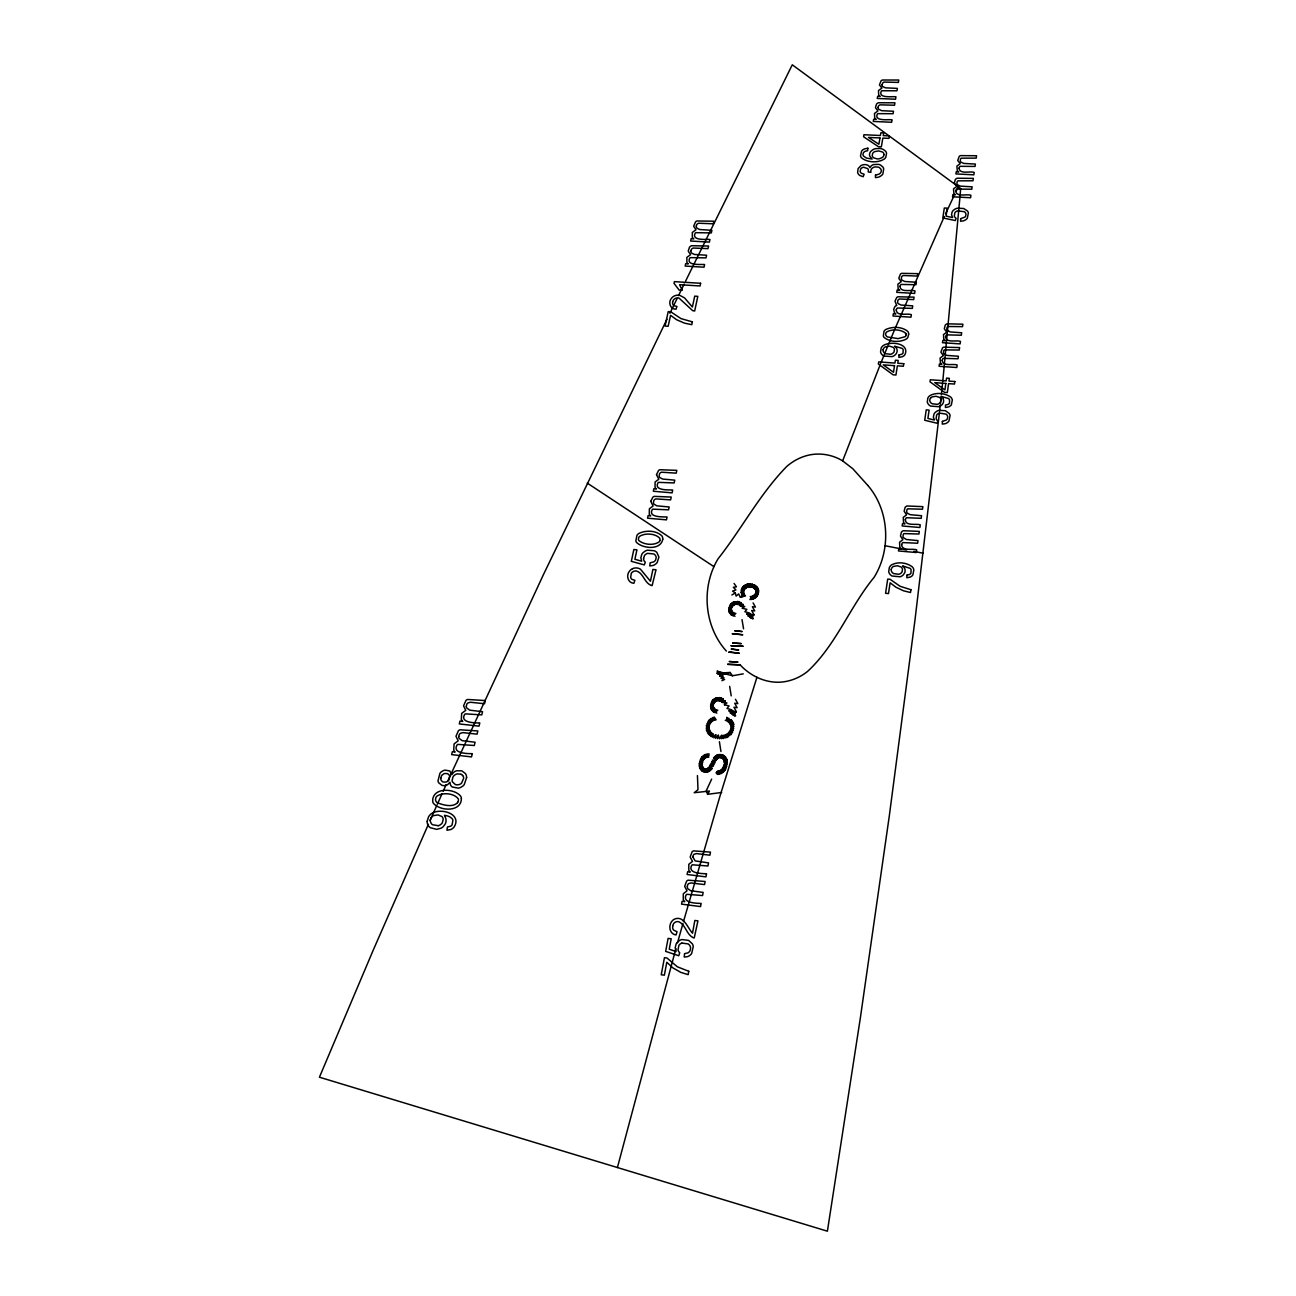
<?xml version="1.0" encoding="UTF-8"?>
<svg xmlns="http://www.w3.org/2000/svg" width="1296" height="1296" viewBox="0 0 1296 1296"><rect width="100%" height="100%" fill="white"/><g stroke="black" fill="none" stroke-linecap="round" stroke-linejoin="round"><path stroke-width="1.5" d="M710.888 770.067L707.746 768.431L712.136 768.496L710.581 767.831L708.313 767.977L707.762 771.995L702.351 771.25L703.42 767.912L700.261 769.16L705.073 768.884L706.903 772.173M716.153 719.847L714.112 716.963L714.728 720.187L709.625 719.442L710.759 722.682L707.584 722.099L710.176 723.622L706.903 723.686L709.722 724.675L706.45 725.452L709.252 727.218L706.255 728.627L709.285 728.498L706.466 730.15L709.722 730.247L706.903 731.624L709.981 730.782L707.551 733.018L710.597 731.754L708.41 734.265L711.374 732.596L709.479 735.383L712.314 733.309L710.775 736.355L713.383 733.909L712.265 737.181L715.781 734.767L715.732 738.331L718.324 735.253L719.604 738.769L721.532 735.367L723.265 738.509L723.006 735.237L725.063 738.121L724.399 734.978L726.748 737.554L727.817 733.358L731.349 734.233M721.451 738.72L721.532 735.367M716.915 755.114L718.81 757.933L714.355 757.091L717.239 758.986L717.838 754.758M709.042 720.041L712.395 721.192L712.444 717.579L714.728 720.187M702.043 756.718L704.684 758.468L704.749 754.709L708.993 755.552L707.033 757.334L702.043 756.718L708.815 757.156M742.381 608.261L743.159 604.503L732.013 602.899C735.302 607.565 734.864 597.472 739.417 604.438L739.676 601.992L737.456 601.441L735.917 604.357L733.909 601.879L741.069 602.721L740.372 606.074L744.795 606.463L742.381 608.261L746.869 609.363L744.876 611.744L749.509 612.992L746.561 614.126L750.238 613.753L748.084 615.892L752.247 616.75L754.029 614.806L751.696 610.546L754.726 610.934L752.393 606.739L755.438 607.063L753.089 602.915M724.48 704.781L725.29 700.844L713.902 699.079L716.153 701.104L717.239 697.637L720.641 701.201L721.742 698.171L719.474 697.588L717.887 700.634L715.846 698.009L723.168 698.949L722.439 702.481L726.943 702.918L724.48 704.781L729.065 705.98L727.007 708.475L731.738 709.819L728.725 710.969L732.483 710.613L730.28 712.849L734.524 713.772L736.355 711.747L733.99 707.26L737.1 707.697L734.735 703.258L737.829 703.631L735.464 699.257M730.458 604.438L733.439 605.281L734.67 602.98L733.261 602.154L732.467 606.22L729.697 605.718L732.758 605.88M712.298 700.682L715.36 701.59L716.623 699.176L715.181 698.301L714.355 702.562L711.52 702.011L714.647 702.205M960.66 188.568L960.125 195.194M906.131 334.627L905.985 335.486A3.823 3.143 -7.1 0 1 905.337 336.636L898.063 338.629L887.614 336.976A4.795 3.937 -7.5 0 1 886.351 336.02L886.091 335.68A3.742 3.078 -7.6 0 1 885.686 334.562L885.8 333.283A3.904 3.208 -7.6 0 1 886.464 332.116C891.761 328.779 901.174 329.168 905.823 333.412M960.028 196.312L942.759 381.542M758.338 589.21L755.649 590.101L756.475 586.359L745.135 585.047L744.876 589L741.604 588.919M738.218 601.555L737.732 604.552L741.069 602.721M721.921 754.693L721.742 758.047M720.252 697.702L719.734 700.844L723.168 698.949M706.012 772.238L706.514 768.917L709.495 768.528L709.285 766.6L712.136 768.496M708.005 753.932L707.6 757.22M706.838 768.852L710.176 770.731L710.03 765.207L714.145 764.591L710.856 763.425L714.857 763.069L711.682 761.611L715.441 761.821L712.411 760.104L716.283 760.266L713.594 758.047L717.239 758.986M941.382 394.6L942.597 383.114M704.133 772.011L704.344 768.609L699.808 768.236L700.699 765.175L699.273 763.733L702.578 762.696L699.759 761.125L702.902 761.351L700.18 759.877L703.372 760.185L700.699 758.727L705.526 757.885L705.785 754.304M702.351 771.25L702.918 767.232L699.289 766.082L702.707 766.827M703.647 759.683L700.699 758.727L703.971 759.229L703.76 755.244L706.498 757.463L709.155 753.948M940.248 405.032L939.568 411.431M940.41 403.672L941.09 397.208M939.422 412.744L914.976 620.12L889.283 816.107L860.317 1018.186L827.399 1231.2L319.432 1077.203L373.167 950.292L428.377 824.321M739.805 664.492C751.356 677.225 769.241 684.952 786.445 681.356C794.124 679.849 801.349 676.35 807.473 671.506C835.888 645.376 849.739 606.884 874.103 577.336C891.308 549.569 889.412 510.527 867.931 485.563M753.025 587.59L753.964 584.723M717.709 738.639L718.324 735.253M755.309 585.436L754.434 588.465M754.985 598.136L751.145 597.78L749.947 599.497L752.296 599.254L754.142 595.285L757.48 595.561M753.008 599.06L750.222 596.484L754.353 598.509L755.892 592.483L758.484 592.726L755.665 593.293L757.804 594.913L753.77 595.544L755.584 597.715L751.405 596.371L751.55 599.4M730.28 712.849L733.261 711.277L734.476 715.619M748.084 615.892L751 614.385L752.198 618.5M754.061 595.561L756.637 596.711L756.961 593.341L755.892 592.483M745.864 584.674L749.234 586.958L750.805 583.961M758.484 592.726L755.957 591.98L758.614 591.786L755.973 591.478L758.63 590.879L755.811 590.539L758.03 588.433L751.486 586.845L752.458 584.237L746.609 584.383L746.026 587.947L741.911 588.254L744.115 590.328L741.182 590.36L743.823 591.381L741.069 591.494L743.742 592.045L741.166 592.628L743.855 593.325L741.458 593.762L744.05 593.924L740.389 597.294L738.639 593.924L736.128 596.128L735.318 592.985L732.613 591.122L735.901 589.907L733.342 587.299L736.484 586.829L734.054 583.475M744.115 590.328L741.361 589.615L742.754 589L742.721 587.023L746.998 587.444M716.866 713.189L710.662 707.6L713.399 706.757L710.564 706.077L713.302 705.802L710.759 704.408L712.476 702.95L712.784 700.099L725.29 700.844M734.978 616.329L728.87 611.048L731.56 610.222L728.789 609.606L731.462 609.314L728.968 608.002L730.636 606.593L730.912 603.887L743.159 604.503M713.869 703.355L711.212 702.756L714.096 702.95L711.877 701.314L712.865 700.877L713.675 703.793L710.759 704.408L713.416 704.765M731.997 606.982L729.389 606.431L732.224 606.593L730.053 605.054L731.009 604.633L731.819 607.403L728.968 608.002L731.56 608.326M712.557 711.229L716.121 709.754L715.975 711.763L714.42 712.427L714.469 708.734L711.65 710.192L717.79 710.127L715.975 711.763L712.557 711.229L713.675 707.616L710.807 708.296M730.134 672.494L723.265 672.835L717.044 671.134L719.928 672.494L718.211 674.26L722.261 674.698L730.134 672.494L732.483 675.751L743.256 673.855M730.766 614.482L734.233 613.057L734.103 614.968L732.58 615.616L732.613 612.101L729.875 613.494L735.853 613.397L734.103 614.968L730.766 614.482L731.835 611.048L729.016 611.712M705.478 768.949L703.21 771.703M748.067 587.104L749.039 583.929L752.458 587.38M727.623 718.94L731.657 720.349L728.595 722.18L726.797 717.304L726.797 721.062L728.579 720.868L728.708 718.146L725.306 720.479M617.414 1167.534L675.896 948.607M659.826 540.659L660.02 539.687A4.099 3.532 -18.1 0 0 659.81 538.294C655.306 533.32 644.954 532.769 639.446 536.447A4.18 3.613 -18.7 0 0 638.669 537.759L638.442 539.217A4.018 3.467 -18.7 0 0 638.782 540.497C643.772 544.709 653.492 545.794 659.032 541.955A4.099 3.532 -18.1 0 0 659.842 540.562M677.516 942.791L682.927 923.53M683.462 921.602L720.074 795.809L756.929 677.322M714.825 709.042L711.018 708.977L713.513 707.195L710.662 707.6M732.953 612.392L729.243 612.344L731.673 610.643L728.87 611.048M458.152 801.608L458.428 800.491A4.487 3.969 -35.3 0 0 458.282 798.871C454.021 793.071 442.535 792.164 436.768 796.279A4.585 4.05 -35.7 0 0 435.861 797.769L435.537 799.454A4.39 3.872 -35.7 0 0 435.829 800.944L436.055 801.398A5.638 4.973 -35.6 0 0 437.335 802.742C443.216 805.027 451.802 807.635 457.245 803.099M867.834 485.449L852.8 468.715L842.643 460.874L880.713 363.382M881.312 361.924L887.825 345.983M888.424 344.542L894.386 330.172M894.985 328.747L944.314 216.513M731.025 719.734L729.502 723.103L733.666 724.043L730.426 724.691L732.208 721.013L729.081 722.617M430.159 820.336L436.671 805.756M437.27 804.427L442.001 793.865M443.2 791.24L446.164 784.647M447.946 780.71L543.494 574.484L666.986 319.205M842.643 460.874C831.384 453.973 817.144 452.093 804.573 456.273C798.028 458.363 792.002 461.911 786.818 466.398C759.926 493.808 741.717 528.849 718.016 558.884C700.877 587.137 704.101 626.486 726.376 651.078M945.594 213.775L953.856 196.15M726.813 734.038L728.287 736.825L729.875 734.071L729.421 731.592L732.661 732.094L730.004 730.604L733.309 730.409L730.717 728.449L733.763 728.514L730.847 727.121L733.957 726.635L730.75 725.857L733.844 724.869L730.62 725.258L733.666 724.043M711.65 779.107L706.288 790.69L707.6 794.302L721.645 792.488M956.416 190.771L958.343 186.754M669.902 313.259L677.095 298.534M678.521 295.618L684.191 283.986M685.6 281.102L792.277 64.8L960.077 188.033M712.784 700.099L716.996 700.78L718.292 699.354L716.542 697.799M730.912 603.887L735.043 604.503L736.306 603.142L734.573 601.668M707.6 794.302L709.447 791.062L694.202 792.715L697.993 789.718L697.442 775.575M728.06 721.775L728.579 720.868M713.918 737.845L715.781 734.767M699.273 763.733L702.383 764.105L701.557 766.697L704.263 769.792L711.585 769.273L708.62 767.621L713.416 766.147L710.03 765.207M733.941 715.441L733.261 711.277L736.355 711.747M751.68 618.338L751 614.385L754.029 614.806M718.826 700.65L719.977 699.548M736.841 604.373L737.959 603.304M717.433 771.217L716.299 772.853L717.482 774.49M701.541 770.683L704.263 769.792M702.238 769.711L700.828 769.97L702.319 768.965L705.105 772.189L707.454 768.609L708.394 769.225M717.741 758.516L720.884 754.499L723.816 755.487L721.175 757.852L718.826 754.531L716.008 755.617L717.822 756.977L725.452 756.848L722.731 758.711L726.1 757.69L723.152 759.164L726.619 758.662L723.508 759.715L727.007 759.731L723.978 761.076L727.267 760.898L724.108 761.854L727.364 762.113L724.14 762.696L727.348 763.393L723.962 764.51L727.169 764.705L723.719 765.547L726.797 766.357L723.395 766.535L726.327 767.831L722.974 767.443L725.744 769.16L722.471 768.285L725.063 770.342L721.273 769.678L724.27 771.363L720.625 770.197L723.362 772.254L719.928 770.602L721.208 773.615L719.167 770.893L720.009 774.068L718.34 771.104L716.299 772.853L718.762 774.36L718.34 771.104M722.893 755.017L720.592 757.739L719.831 754.45M704.684 756.427L706.871 754.045L707.875 755.082M715.165 712.735L715.975 711.763M733.309 615.892L734.103 614.968M744.455 585.468L746.383 587.363L748.634 587.007M930.658 398.002L930.965 397.694A5.249 4.39 -5.5 0 1 932.164 396.884L936.02 396.268L939.584 397.402A4.763 3.985 -5.5 0 1 940.491 398.358A4.325 3.613 -5.5 0 1 940.961 399.46L940.604 401.938A4.552 3.807 -5.5 0 1 939.827 402.975L939.098 403.558A4.892 4.099 -5.5 0 1 937.267 404.336L932.261 403.769A5.492 4.601 -5.5 0 1 930.998 402.91A5.881 4.909 -5.5 0 1 930.382 402.197L929.977 401.436A4.358 3.645 -5.6 0 1 929.75 400.237L929.993 399.038A4.358 3.645 -5.6 0 1 930.674 398.034M713.74 712.087L713.124 711.682M731.916 615.292L731.3 614.903M699.808 768.236L702.545 766.39L699.208 764.932M714.485 710.548L715.214 709.317M732.629 613.818L733.342 612.652M700.618 765.904L702.367 765.337L699.289 766.082M704.7 768.771L706.288 769.873L707.146 768.739M730.166 724.14L733.099 722.471L726.991 720.301M721.013 697.896L720.171 698.512L724.626 702.14L721.548 701.752L721.467 700.747M752.458 584.237L753.3 586.019L754.645 585.047L754.936 586.181M738.947 601.733L738.137 602.316L742.511 605.75L739.498 605.394L739.417 604.438M755.422 589.664L758.533 590.02L755.811 590.539M709.576 767.783L708.021 768.236M706.142 771.363L708.329 769.97L709.398 771.266M700.699 765.175L702.383 764.105M731.803 714.209L732.839 713.594L732.596 714.76L735.61 715.813L734.524 713.772M749.59 617.188L750.595 616.588L750.368 617.706L753.316 618.678L752.247 616.75M731.9 594.961L735.318 592.985M753.527 587.849L756.475 586.359M699.484 767.2L700.537 766.649M721.921 680.708L724.61 679.477L720.965 678.213L723.946 677.727L719.669 676.026L722.261 674.698L716.688 673.029L723.265 672.835L723.055 673.969L717.449 673.58M721.548 701.752L723.136 700.925M739.498 605.394L741.053 604.6M725.452 756.848L722.261 758.338L721.872 757.156L724.675 756.103M713.513 702.011L714.987 701.881L713.416 702.513M746.026 587.947L742.284 587.623M744.325 589.858L742.754 589L745.605 588.271M748.375 585.565L749.833 586.699L751.664 585.873M731.657 605.702L733.082 605.572L731.56 606.188M733.423 715.214L735.026 715.748M743.807 585.954L757.107 587.007M751.178 618.127L752.749 618.613M753.997 588.141L757.625 587.704L756.394 587.315M756.961 593.341L758.095 594.232L754.483 594.994M713.902 708.021L711.504 708.118M732.046 611.42L729.713 611.518M758.095 594.232L755.309 594.038L757.091 596.16L752.911 595.966L752.96 596.954L752.441 596.128M726.748 737.554L725.679 734.589L730.831 734.848L728.692 732.532M713.464 720.625L712.379 719.766L708.491 720.689L710.759 722.682M727.639 734.848L731.835 733.585L729.421 731.592M731.77 722.018L732.694 721.726M737.764 604.292L736.306 603.142M719.782 700.569L718.292 699.354M745.508 595.836L740.389 597.294L745.054 595.431L741.976 594.88L744.325 594.475M681.939 943.067L688.144 943.925A5.929 5.654 -35.1 0 1 689.44 945.108L690.071 946.048A5.184 4.941 -35 0 1 690.59 948.137L690.071 950.616A4.779 4.552 -35 0 1 687.852 952.9L684.563 953.645L684.239 957.08L687.398 956.675A7.679 7.322 -35.1 0 0 689.456 955.67L690.071 955.201A7.841 7.468 -35.1 0 0 691.659 953.483L693.263 946.55A8.165 7.776 -34.9 0 0 692.372 943.877L688.646 940.394L681.858 939.551A8.084 7.695 -35 0 0 679.525 940.491L677.533 942.062A7.873 7.484 -35 0 0 676.123 944.039L675.2 947.7L676.075 951.588L669.238 949.207L671.198 938.79L668.104 938.385L665.658 951.377L678.748 955.751L679.72 952.771L678.845 951.782A6.075 5.783 -35.1 0 1 678.035 949.871L678.861 945.448A5.2 4.957 -35.1 0 1 679.946 944.168A5.395 5.135 -35.1 0 1 680.886 943.52A5.2 4.957 -35.1 0 1 681.89 943.099M736.954 604.211L736.128 604.13M718.94 700.488L718.097 700.391M723.784 760.347L727.007 759.731M729.859 723.605L733.423 723.233M438.194 825.698L432.572 824.726A6.561 5.8 -36.8 0 1 431.293 823.527L430.353 821.534A5.216 4.617 -36.9 0 1 430.304 819.947L430.774 818.359A4.99 4.423 -36.9 0 1 431.698 816.998L432.103 816.61A6.286 5.573 -36.9 0 1 433.593 815.589L438.097 814.925L441.968 816.593A5.719 5.071 -36.8 0 1 442.827 817.889A5.168 4.585 -36.8 0 1 443.183 819.38L442.373 822.652A5.443 4.828 -36.8 0 1 441.32 823.997L440.397 824.742A5.848 5.184 -36.8 0 1 438.194 825.698M729.518 612.943L731.171 612.668M711.31 709.592L712.994 709.333M751.486 586.845L749.833 586.699M706.466 730.15L709.528 729.68M755.066 594.378L755.973 594.248M734.233 604.811L731.009 604.633L733.828 605.021M716.153 701.104L712.865 700.877L715.748 701.314M755.924 591.008L758.63 590.879M719.669 676.026L723.136 676.042M755.147 589.243L756.038 589.275L754.823 588.838M741.166 592.628L743.742 592.693M741.976 594.88L744.649 594.994M717.984 755.503L722.018 755.681M706.239 727.056L709.252 727.218M728.789 609.606L731.479 609.784M699.451 762.485L702.578 762.696M710.564 706.077L713.335 706.288M732.305 611.777L731.365 611.68L732.613 612.101M701.33 757.658L704.311 758.824M751.324 596.792L756.135 597.229L754.79 596.128M750.951 598.752L753.705 598.817L752.782 597.926M714.161 708.394L713.189 708.296L714.469 708.734M706.45 725.452L709.414 725.841M732.483 675.751L719.928 672.494M885.038 545.729L906.698 549.974M913.81 551.367L923.189 553.214M742.754 589L744.568 589.421M717.822 756.977L715.165 756.281L718.276 758.176M730.426 729.551L733.309 730.409M731.446 603.369L732.839 603.806M713.318 699.565L714.744 700.034M747.387 584.172L750.028 585.711M460.939 774.247L457.537 773.858A5.54 4.892 -34.2 0 0 455.382 774.619L454.41 775.3A5.702 5.038 -34.2 0 0 452.936 777.065L452.126 780.386A5.427 4.795 -34.2 0 0 452.434 781.877L455.382 784.55A6.836 6.043 -34.1 0 0 457.229 784.825A6.383 5.638 -34.2 0 0 458.719 784.647L459.464 784.436A5.119 4.536 -34.2 0 0 461.506 783.27L463.693 778.248A5.54 4.892 -34.2 0 0 463.174 776.288L462.591 775.429M721.888 769.046L725.063 770.342M756.427 596.29L754.142 595.285M705.089 758.144L703.598 757.123M744.746 587.201L743.24 586.472L748.197 584.01M713.594 758.047L716.753 759.569M711.925 721.516L710.159 720.56L710.953 718.405L712.379 719.766M702.853 755.908L705.526 757.885M587.25 483.1L713.918 566.627M730.636 606.593L731.819 607.403M712.476 702.95L713.675 703.793M734.638 604.649L732.629 602.494M753.3 586.019L757.69 589.421M716.575 700.925L714.533 698.657M705.688 756.475L706.628 757.253M709.641 767.038L710.581 767.831M746.561 586.375L747.517 587.25M942.224 397.337L941.042 396.349L948.51 398.52A5.216 4.374 -5.1 0 1 949.547 399.767L949.482 403.105A3.532 2.965 -5.1 0 1 948.656 404.06A3.321 2.786 -5.1 0 1 948.056 404.433L945.497 405.032L945.416 407.511L948.672 406.879A6.172 5.168 -5.1 0 0 951.377 404.773L952.317 399.946A7.614 6.383 -5.1 0 0 950.778 397.143C945.043 393.028 936.149 392.153 929.912 395.62A8.035 6.723 -5.5 0 0 927.855 398.034L927.272 401.938A7.144 5.978 -5.5 0 0 927.985 403.72L928.843 404.789A7.501 6.269 -5.5 0 0 930.593 406.069L938.709 406.701A7.29 6.107 -5.5 0 0 940.734 405.745A7.792 6.512 -5.5 0 0 941.836 404.87L942.289 404.384A6.707 5.621 -5.4 0 0 943.261 402.764A7.679 6.431 -5.5 0 0 943.634 400.772L943.375 399.314M711.504 721.888L710.159 720.56L711.115 722.261M719.928 770.602L722.342 773.015M718.843 757.026L719.977 757.706M705.85 755.001L707.033 757.334M709.495 768.528L710.354 770.051M730.814 720.09L729.227 719.507L731.138 723.379M742.009 619.618L743.564 628.819M729.664 686.345L731.203 695.871M708.329 769.97L708.604 771.687M719.41 741.717L720.949 751.502M706.174 768.965L706.288 769.873M905.823 333.493A3.823 3.143 -7.1 0 1 906.115 334.708M942.224 397.192A7.29 6.107 -5.5 0 1 943.375 399.119M632.513 568.717A6.917 6.01 -19.7 0 1 635.332 567.972A8.197 7.128 -19.7 0 1 637.632 568.085L638.377 568.28A8.602 7.484 -19.7 0 1 640.532 569.268L650.43 581.24L652.892 569.446L656.019 569.754L652.115 585.598A5.913 5.168 -19 0 1 650.495 585.095C644.242 582.179 643.302 573.156 636.579 571.05A5.038 4.374 -19.7 0 0 635.186 570.985A4.342 3.775 -19.7 0 0 633.436 571.455L632.61 571.941A4.682 4.066 -19.7 0 0 631.314 573.286L630.65 577.449A4.698 4.082 -19.7 0 0 631.265 578.615A4.601 4.001 -19.8 0 0 632.302 579.506L634.878 580.284L633.89 583.281C627.734 583.006 625.887 575.294 629.564 571.082A7.29 6.334 -19.7 0 1 630.601 569.981A7.76 6.739 -19.7 0 1 632.513 568.717M458.185 801.511A4.487 3.969 -35.3 0 1 457.277 802.985M460.955 774.295A5.54 4.892 -34.2 0 1 462.623 775.494M878.024 107.438L878.072 108.135A4.196 3.208 -8.5 0 0 878.461 109.075L881.555 110.678L893.511 111.262L893.09 113.708L877.975 113.643A2.3 1.766 -8.6 0 0 877.246 114.161C873.99 121.808 889.299 119.119 892.069 119.815L891.648 122.261L873.293 121.435L873.666 119.248L876.242 119.362A6.545 5.022 -8.5 0 1 874.735 118.017L874.476 113.432L877.927 110.97L875.464 107.714L876.469 104.166A4.585 3.515 -8.5 0 1 877.149 103.502A4.325 3.305 -8.6 0 1 878.494 102.757L894.937 102.805L894.532 105.219L880.292 104.846A2.56 1.96 -8.5 0 0 879.142 105.365A3.143 2.414 -8.5 0 0 878.332 106.288L878.024 107.438M881.977 84.645L882.025 85.325A4.196 3.191 -8.5 0 0 882.608 86.524L885.492 87.836L897.367 88.387L896.962 90.785L881.928 90.752A2.3 1.75 -8.5 0 0 881.215 91.271C877.991 98.852 893.219 96.115 895.941 96.811L895.536 99.225L877.279 98.447L877.667 96.293L880.211 96.406A6.496 4.957 -8.5 0 1 878.72 95.078L878.461 90.558L881.879 88.128L879.433 84.92L881.102 80.757A4.293 3.272 -8.5 0 1 882.43 80.012L898.776 80.028L898.371 82.409L884.212 82.069A2.543 1.928 -8.5 0 0 883.078 82.588L881.977 84.645M656.505 474.644L658.805 479.245L655.096 481.999L655.047 487.328A6.788 5.767 -17.1 0 0 656.489 488.948L653.864 488.722L653.33 491.249L672.106 492.853L672.689 490.018C669.335 489.726 653.751 490.973 657.898 482.938A2.398 2.041 -17.2 0 1 658.676 482.355L674.163 482.954L674.762 480.152L662.548 479.05L659.68 477.398A4.358 3.71 -16.9 0 1 659.146 475.956L659.551 473.834A3.272 2.77 -16.9 0 1 660.442 472.781A2.641 2.252 -16.9 0 1 661.657 472.214L676.22 473.153L676.804 470.367L659.956 469.719A4.487 3.807 -17 0 0 658.53 470.545L656.505 474.644M875.48 175.073L875.464 177.601L877.781 177.309A7.598 5.945 -8.5 0 0 880.454 176.224L881.604 175.397A7.598 5.945 -8.5 0 0 882.9 173.891L883.694 168.691A8.213 6.415 -8.5 0 0 882.77 166.925L880.616 165.11A7.403 5.783 -8.5 0 0 878.542 164.365L873.585 164.576A5.816 4.552 -8.5 0 0 872.192 165.208A5.621 4.39 -8.5 0 0 871.058 166.099L869.972 167.67L869.243 166.406A5.492 4.293 -8.8 0 0 866.83 164.851L866.084 164.689A6.286 4.909 -8.8 0 0 862.699 164.9A6.674 5.216 -8.8 0 0 861.03 165.564L858.082 168.642L857.628 172.481A7.16 5.589 -8.8 0 0 859.928 175.527L863.152 176.726L864.14 174.247L861.467 173.291A4.244 3.321 -8.8 0 1 860.479 172.271A4.131 3.24 -8.8 0 1 860.155 171.347L860.69 168.982A3.92 3.062 -8.8 0 1 863.541 167.249L867.769 168.61A6.448 5.038 -8.9 0 1 868.385 170.764L868.207 171.947L870.928 172.368L870.831 171.38A6.107 4.779 -8.5 0 1 871.123 169.76L871.301 169.371A4.73 3.694 -8.5 0 1 872.402 168.059L873.196 167.54A4.666 3.645 -8.5 0 1 875.011 166.909L878.137 167.087A5.054 3.953 -8.5 0 1 879.449 167.67L880.745 168.917A4.973 3.888 -8.5 0 1 881.199 170.051L881.264 170.456A5.848 4.568 -8.5 0 1 881.021 172.028L880.859 172.352A4.455 3.483 -8.5 0 1 878.834 174.231L875.48 175.073M466.317 706.126L466.317 706.579A4.714 4.115 -30.6 0 0 466.592 707.843L469.719 710.176L482.566 711.698L481.772 714.89L465.442 713.869A2.608 2.284 -31.1 0 0 464.584 714.517C459.61 723.055 475.81 722.941 479.812 722.941L479.018 726.149L459.286 723.929L459.999 721.062L462.769 721.37A7.339 6.431 -31.1 0 1 461.327 719.491L461.684 713.383L465.75 710.338L463.547 705.866L465.977 700.375A4.892 4.261 -30.6 0 1 467.532 699.467L485.271 700.553L484.51 703.728L470.383 702.254L467.856 702.983A3.532 3.094 -30.6 0 0 466.852 704.149L466.317 706.126M650.786 501.341L653.087 506.023L649.361 508.81L649.296 514.22A6.836 5.848 -17.7 0 0 650.754 515.857L648.113 515.63L647.563 518.189L666.452 519.858L667.051 516.991C663.633 516.715 647.968 517.865 652.163 509.765A2.414 2.074 -17.8 0 1 652.957 509.166L668.542 509.83L669.141 506.979L656.861 505.829L653.978 504.16A4.39 3.758 -17.5 0 1 653.443 502.686L653.848 500.531A3.289 2.803 -17.5 0 1 654.755 499.462A2.673 2.284 -17.5 0 1 655.97 498.895L670.631 499.883L671.215 497.048L654.269 496.368A4.52 3.872 -17.5 0 0 652.828 497.194L650.786 501.341M458.752 736.549L458.752 737.003A4.747 4.18 -32.1 0 0 459.027 738.299L462.17 740.664L475.097 742.235L474.304 745.492L457.861 744.406A2.624 2.3 -32.7 0 0 457.002 745.07C451.964 753.673 468.212 753.673 472.311 753.656L471.517 756.913L451.64 754.612L452.369 751.696L455.155 752.02A7.436 6.529 -32.6 0 1 453.713 750.109L454.086 743.92L458.185 740.81L455.981 736.274L458.411 730.717A4.909 4.309 -32 0 1 459.983 729.794L477.851 730.944L477.074 734.152L462.866 732.613L460.323 733.342A3.564 3.127 -32.1 0 0 459.302 734.54L458.752 736.549M461.392 798.611C461.23 812.381 439.684 811.264 433.269 803.083A7.29 6.431 -35.7 0 1 432.686 801.349C432.054 787.207 454.167 787.887 460.712 796.262A7.241 6.415 -35.3 0 1 461.311 797.996L461.392 798.611M427.21 821.243L427.194 822.085A8.554 7.565 -36.9 0 0 427.712 824.483L428.522 825.925A8.975 7.938 -36.9 0 0 430.304 827.707L436.687 829.343L441.11 828.176A9.299 8.246 -36.8 0 0 443.297 826.589L445.273 823.867A9.202 8.149 -36.9 0 0 446.018 821.227L445.97 819.266A8.91 7.906 -36.9 0 0 444.965 816.626L444.479 815.314A18.306 16.265 -37.4 0 1 450.214 817.112L451.931 818.456A6.253 5.557 -36.7 0 1 452.92 820.141L452.077 824.92A4.196 3.726 -36.6 0 1 451.202 825.811A4.001 3.548 -36.6 0 1 450.457 826.265L447.444 826.961L446.942 830.25L450.765 829.537A7.258 6.448 -36.7 0 0 452.66 828.419A7.371 6.545 -36.7 0 0 454.183 826.864C462.397 813.548 439.927 807.327 431.228 813.807A9.639 8.537 -36.9 0 0 428.49 816.934L427.21 821.243M643.577 558.301L643.658 559.613A6.01 5.216 -18.7 0 0 644.436 561.314L645.295 562.189L644.323 564.91L631.314 561.33L633.857 549.52L636.935 549.812L634.894 559.273L641.682 561.217L640.84 557.75L641.795 554.396A7.825 6.788 -18.8 0 1 643.205 552.582L645.214 551.092A8.035 6.966 -18.7 0 1 647.546 550.184L654.302 550.751A9.542 8.278 -18.7 0 1 656.845 552.42L658.919 557.069L657.185 562.496A7.792 6.755 -18.7 0 1 655.598 564.084L654.982 564.521A7.63 6.626 -18.7 0 1 652.925 565.493L649.766 565.947L650.122 562.837L653.8 561.865A4.973 4.309 -18.7 0 0 654.869 560.99A4.714 4.082 -18.7 0 0 655.63 559.937L656.181 557.685A5.103 4.439 -18.7 0 0 655.889 556.259L655.663 555.822A6.156 5.346 -18.7 0 0 655.063 554.98A5.897 5.119 -18.7 0 0 653.767 553.959L647.595 553.36A5.184 4.487 -18.8 0 0 646.51 553.829A5.362 4.649 -18.8 0 0 645.602 554.413A5.184 4.487 -18.8 0 0 644.501 555.595L643.577 558.301M440.786 778.216L440.802 779.074A4.471 3.937 -34.5 0 0 441.175 780.224L442.195 781.472A4.082 3.596 -34.5 0 0 443.216 782.006L445.889 782.087A4.293 3.775 -34.5 0 0 447.136 781.585L447.525 781.342A4.406 3.888 -34.5 0 0 448.821 780.046L449.696 776.531A4.342 3.839 -34.5 0 0 449.323 775.381A4.747 4.18 -34.5 0 0 448.594 774.425A4.212 3.71 -34.5 0 0 447.25 773.631L445.046 773.469A4.309 3.807 -34.5 0 0 443.783 773.874L442.26 774.943A4.487 3.953 -34.5 0 0 441.434 776.012L440.786 778.216M466.625 777.487L464.26 784.582A8.683 7.679 -34.2 0 1 462.283 786.461L460.744 787.369A8.23 7.274 -34.2 0 1 458.266 788.146L452.272 787.012A6.788 5.994 -34.3 0 1 451.462 786.299A6.658 5.881 -34.4 0 1 450.344 784.501L449.923 782.217L447.784 784.517A5.427 4.795 -34.6 0 1 446.116 785.344L444.285 785.635A8.1 7.128 -34.5 0 1 441.887 785.279L438.777 782.865A7.452 6.561 -34.6 0 1 437.983 780.937L439.927 773.258A7.598 6.691 -34.5 0 1 441.644 771.606L442.989 770.812A6.982 6.156 -34.4 0 1 445.079 770.132L449.712 770.926L451.802 774.684L453.422 772.627A7.063 6.253 -34.1 0 1 456.5 770.78L461.765 770.812L465.442 773.599A8.699 7.695 -34.1 0 1 466.414 775.818L466.625 777.487M960.692 218.684L960.579 221.292L963.527 220.822A7.079 5.605 -5.8 0 0 965.39 219.964L965.941 219.591A7.225 5.719 -5.8 0 0 967.318 218.214L968.404 212.917A7.549 5.978 -5.9 0 0 967.383 210.94L963.673 208.494L957.274 208.219A7.452 5.897 -5.9 0 0 955.152 209.029L953.37 210.308A7.274 5.751 -5.9 0 0 952.171 211.88L951.539 214.682L952.592 217.566L946.048 216.124L947.23 208.17L944.314 208.008L942.824 217.922L955.379 220.563L956.092 218.279L955.201 217.566A5.589 4.423 -5.9 0 1 954.326 216.173L954.828 212.803A4.811 3.807 -5.9 0 1 957.517 210.875L964.337 211.702A5.735 4.536 -5.9 0 1 965.374 212.69L965.601 213.062A4.747 3.758 -5.8 0 1 965.99 214.229L965.65 216.124A4.39 3.467 -5.8 0 1 965.018 217.031L960.692 218.684M906.957 575.132L906.844 577.741L910.116 577.109A6.172 5.427 -5.4 0 0 912.854 574.938L913.842 569.851A7.646 6.707 -5.5 0 0 912.319 566.887C906.746 562.513 897.674 561.411 891.421 564.975A8.068 7.096 -6 0 0 889.348 567.502L888.716 571.601A7.16 6.302 -6 0 0 889.412 573.496A7.906 6.95 -6 0 0 890.789 575.132A7.517 6.61 -6 0 0 892.004 575.991L900.121 576.785A7.322 6.431 -5.9 0 0 902.162 575.797A7.808 6.869 -6 0 0 903.28 574.906L904.738 572.702A7.695 6.772 -6 0 0 905.126 570.613L904.9 569.057A7.452 6.545 -5.9 0 0 903.749 566.984L902.583 565.915L910.035 568.312A5.233 4.601 -5.5 0 1 911.072 569.624L910.975 573.156A3.548 3.11 -5.4 0 1 910.116 574.144A3.337 2.932 -5.4 0 1 909.533 574.517L906.957 575.132M942.403 421.394L942.289 424.116L945.205 423.679A7.015 5.897 -5.1 0 0 947.068 422.82L947.619 422.431A7.16 6.026 -5.1 0 0 948.98 421.006L950.081 415.449A7.468 6.286 -5.1 0 0 949.093 413.359L945.432 410.719L939.082 410.314A7.387 6.205 -5.2 0 0 936.959 411.14L935.194 412.452A7.209 6.059 -5.2 0 0 934.011 414.072L933.363 417.02L934.4 420.066L927.904 418.43L929.119 410.087L926.235 409.876L924.712 420.26L937.121 423.257L937.85 420.876L936.976 420.115A5.54 4.649 -5.1 0 1 936.117 418.624L936.635 415.093A4.763 4.001 -5.2 0 1 937.559 414.04A4.941 4.147 -5.2 0 1 939.373 413.084L946.064 414.104A5.686 4.779 -5.1 0 1 947.084 415.174L947.311 415.562A4.714 3.953 -5.1 0 1 947.684 416.81L947.344 418.786A4.374 3.677 -5.1 0 1 946.436 420.001L942.403 421.394M899.003 354.926L898.889 357.421L902.21 356.756A6.269 5.168 -7.1 0 0 904.964 354.634C910.019 343.035 890.174 340.945 883.305 345.53A8.181 6.755 -7.5 0 0 881.183 347.976L880.551 351.896A7.258 5.994 -7.6 0 0 881.248 353.678L882.106 354.748A7.63 6.302 -7.6 0 0 883.872 356.027L892.085 356.627A7.42 6.124 -7.5 0 0 894.159 355.655L895.293 354.78A6.836 5.654 -7.5 0 0 896.767 352.658A7.808 6.448 -7.5 0 0 897.156 350.649L896.929 349.175A7.565 6.237 -7.5 0 0 895.779 347.215L894.58 346.21L902.146 348.365A5.314 4.39 -7.2 0 1 903.182 349.612L903.069 352.966A3.596 2.965 -7.1 0 1 902.21 353.938A3.386 2.803 -7.1 0 1 901.611 354.31L899.003 354.926M692.809 856.85L695.142 860.9L708.523 862.893L707.956 865.987L692.404 864.805A2.398 2.252 -26.7 0 0 691.61 865.436C687.398 873.731 702.562 873.553 706.531 873.763L705.964 876.874L687.107 874.492L687.625 871.722L690.266 872.046A6.82 6.399 -26.6 0 1 688.808 870.215L688.808 864.302L692.485 861.386L690.152 857.029L692.145 851.731A4.504 4.228 -25.8 0 1 693.571 850.873L710.483 852.12L709.916 855.182L696.438 853.594L694.073 854.275A3.272 3.062 -25.8 0 0 693.198 855.409L692.809 856.85M687.334 886.253L687.334 887.161A4.423 4.163 -28.3 0 0 687.884 888.797L690.784 890.741L703.145 892.409L702.562 895.552L686.912 894.321A2.43 2.284 -29.5 0 0 686.119 894.953C681.842 903.312 697.07 903.247 701.136 903.442L700.553 906.584L681.566 904.138L682.101 901.319L684.758 901.66A6.869 6.496 -29.4 0 1 683.284 899.797L683.284 893.803L687.01 890.838L684.661 886.415L686.669 881.053A4.536 4.277 -28.3 0 1 688.111 880.178L705.121 881.491L704.554 884.601L690.995 882.949L688.613 883.629A3.289 3.11 -28.4 0 0 687.722 884.779L687.334 886.253M696.308 226.006L696.308 226.751A4.358 3.451 -13.7 0 0 696.843 228.08L699.727 229.538L711.909 230.299L711.342 232.907L695.903 232.681A2.381 1.895 -13.8 0 0 695.126 233.231C691.222 241.105 706.984 239.031 709.949 239.485L709.382 242.109L690.655 241.024L691.173 238.675L693.797 238.82A6.755 5.362 -13.8 0 1 692.323 237.362L692.323 232.421L695.984 229.797L693.652 226.265L695.628 221.746A4.471 3.548 -13.7 0 1 697.054 220.968L713.837 221.211L713.286 223.787L698.755 223.236A2.641 2.09 -13.7 0 0 697.556 223.787A3.256 2.576 -13.7 0 0 696.681 224.775L696.308 226.006M690.898 250.841L690.898 251.602A4.374 3.499 -13.9 0 0 691.432 252.947L694.316 254.437L706.579 255.231L706.012 257.888L690.476 257.612A2.398 1.928 -14.1 0 0 689.699 258.163C685.73 266.117 701.59 264.109 704.603 264.546L704.036 267.203L685.179 266.053L685.697 263.687L688.338 263.833A6.804 5.443 -14.1 0 1 686.88 262.359L686.88 257.337L690.574 254.696L688.225 251.116L689.472 247.244A4.763 3.807 -14 0 1 690.217 246.532A4.487 3.58 -14 0 1 691.643 245.722L708.556 246.013L707.989 248.638L693.36 248.038A2.657 2.106 -14 0 0 692.161 248.589A3.272 2.608 -14 0 0 691.27 249.593L690.898 250.841M945.562 336.782C946.048 343.44 956.821 339.779 960.466 341.415L960.109 343.894L942.5 342.711L942.824 340.492L945.286 340.67A6.237 5.135 -5.4 0 1 943.812 339.277L943.472 334.611L946.728 332.165L944.298 328.811L945.205 325.231A4.374 3.58 -5.5 0 1 945.837 324.567A4.131 3.386 -5.5 0 1 947.117 323.822L962.879 324.194L962.539 326.641L947.797 326.495A2.997 2.462 -5.5 0 0 947.036 327.418L946.825 329.281A4.001 3.272 -5.4 0 0 947.198 330.253L950.211 331.938L961.681 332.764L961.324 335.227L946.841 334.87A2.203 1.798 -5.5 0 0 946.145 335.389L945.562 336.782M955.654 190.949C956.335 197.624 967.237 193.622 970.915 195.307L970.574 197.737L952.544 196.798L952.868 194.627L955.395 194.756A6.383 5.022 -6 0 1 953.888 193.412L953.516 188.843L956.837 186.413L954.358 183.157L955.265 179.626A4.471 3.499 -6.1 0 1 955.913 178.978A4.228 3.305 -6.1 0 1 957.209 178.232L973.328 178.394L972.988 180.792L957.906 180.841A3.078 2.414 -6.1 0 0 957.145 181.764L956.918 183.595A4.115 3.224 -6 0 0 957.533 184.81L960.401 186.154L972.13 186.818L971.789 189.232L956.966 189.07A2.252 1.766 -6.1 0 0 956.254 189.589L955.654 190.949M959.024 168.172C959.72 174.782 970.542 170.764 974.187 172.433L973.847 174.83L955.93 173.939L956.237 171.801L958.748 171.931A6.35 4.957 -6.1 0 1 957.258 170.602L956.885 166.099L960.19 163.685L957.712 160.477L959.267 156.346A4.212 3.272 -6.1 0 1 960.547 155.617L976.568 155.747L976.228 158.112L961.243 158.177A3.062 2.381 -6.1 0 0 960.482 159.1L960.271 160.898A4.099 3.191 -6.1 0 0 960.871 162.113L963.722 163.426L975.386 164.057L975.046 166.439L960.304 166.309A2.236 1.75 -6.1 0 0 959.607 166.811L959.024 168.172M942.176 360.288C942.629 367.011 953.5 363.366 957.161 365.018L956.804 367.513L939.082 366.282L939.406 364.046L941.884 364.208A6.269 5.184 -5.4 0 1 940.41 362.799L940.07 358.069L943.342 355.606L940.912 352.204L942.467 347.895A4.163 3.434 -5.5 0 1 943.747 347.166L959.607 347.571L959.251 350.05L944.428 349.871A3.029 2.495 -5.4 0 0 943.666 350.811L943.439 352.69A4.034 3.337 -5.4 0 0 944.039 353.97L946.841 355.396L958.376 356.254L958.036 358.749L943.456 358.36A2.203 1.831 -5.5 0 0 942.759 358.879L942.176 360.288M908.69 334.125L907.929 337.268A6.512 5.346 -7.1 0 1 906.568 338.904C899.959 342.614 889.931 342.29 884.034 337.365A6.205 5.087 -7.6 0 1 883.337 336.085L884.002 331.29A6.545 5.378 -7.6 0 1 885.622 329.589C892.264 326.349 901.903 326.495 907.718 331.355A6.188 5.087 -7.1 0 1 908.431 332.651L908.69 334.125M901.627 544.612C901.838 551.561 912.919 548.257 916.661 549.877L916.272 552.533L898.452 550.946L898.808 548.564L901.303 548.791A6.318 5.508 -5.7 0 1 899.829 547.268L899.554 542.246L902.875 539.671L900.461 536.026L901.417 532.186A4.423 3.839 -5.8 0 1 902.065 531.473A4.18 3.629 -5.8 0 1 903.377 530.712L919.318 531.409L918.945 534.017L904.025 533.596A3.046 2.641 -5.8 0 0 903.247 534.584L903.004 536.576A4.05 3.515 -5.7 0 0 903.377 537.629L906.39 539.509L917.989 540.594L917.617 543.235L902.956 542.587A2.219 1.944 -5.8 0 0 902.243 543.137L901.627 544.612M905.321 519.712C905.548 526.597 916.547 523.26 920.257 524.88L919.885 527.504L902.162 525.965L902.518 523.616L904.997 523.843A6.286 5.443 -5.8 0 1 903.539 522.337L903.247 517.379L906.536 514.836L904.138 511.24L905.078 507.449A4.39 3.791 -5.8 0 1 905.742 506.752A4.163 3.596 -5.9 0 1 907.022 505.991L922.882 506.639L922.509 509.215L907.67 508.826A3.029 2.608 -5.8 0 0 906.908 509.814L906.665 511.79A4.05 3.499 -5.7 0 0 907.249 513.119L910.051 514.658L921.569 515.711L921.197 518.319L906.617 517.72A2.219 1.928 -5.8 0 0 905.92 518.254L905.321 519.712M867.85 148.214L867.656 150.692L865.355 151.243A3.321 2.592 -8.8 0 0 864.464 151.745L864.14 152.005A4.066 3.175 -8.8 0 0 863.249 153.22L862.99 154.499A4.261 3.321 -8.8 0 0 863.509 156.038L866.344 158.047L872.127 159.052L869.697 156.038A7.484 5.816 -8.5 0 1 869.584 153.949L869.94 152.766A6.95 5.411 -8.5 0 1 870.977 151.178L873.293 149.461A7.711 5.994 -8.5 0 1 875.497 148.651L880.065 148.489A9.817 7.646 -8.5 0 1 883.224 149.413L885.508 151.114A7.468 5.816 -8.5 0 1 886.561 153.398L885.784 157.286A7.792 6.059 -8.5 0 1 884.245 159.084C877.667 163.15 867.413 162.68 861.419 157.788A7.533 5.864 -8.8 0 1 860.512 155.876L861.613 151.033A6.529 5.071 -8.8 0 1 864.481 148.91L867.85 148.214M896.216 309.971C896.638 316.775 907.702 313 911.363 314.669L910.975 317.18L892.993 316.013L893.349 313.762L895.876 313.924A6.383 5.2 -7.3 0 1 894.386 312.514L893.673 309.242L894.92 306.601A4.406 3.596 -7.4 0 1 896.719 305.483L895.001 301.207L896.67 297.545A4.228 3.434 -7.4 0 1 897.982 296.784L914.069 297.14L913.68 299.619L899.748 298.987A2.495 2.025 -7.3 0 0 898.63 299.506A3.078 2.495 -7.3 0 0 897.836 300.445L897.593 302.341A4.115 3.337 -7.3 0 0 898.193 303.62L901.012 305.046L912.724 305.856L912.335 308.367L897.545 308.027A2.252 1.831 -7.3 0 0 896.832 308.561L896.216 309.971M899.959 286.351C900.412 293.09 911.38 289.3 915.025 290.952L914.636 293.447L896.767 292.329L897.124 290.11L899.635 290.255A6.35 5.135 -7.3 0 1 898.16 288.862L897.869 284.18L901.206 281.718L898.792 278.365L900.412 274.088A4.196 3.386 -7.3 0 1 901.708 273.343L917.698 273.65L917.309 276.097L903.458 275.497A2.479 1.993 -7.3 0 0 902.356 276.016A3.062 2.462 -7.3 0 0 901.579 276.955L901.336 278.834A4.082 3.305 -7.3 0 0 901.919 280.082L904.738 281.475L916.369 282.253L915.98 284.731L901.271 284.44A2.236 1.814 -7.3 0 0 900.574 284.958L899.959 286.351M891.259 569.414L891.227 569.851A4.358 3.839 -6.1 0 0 891.421 571.115L891.826 571.909A5.881 5.168 -6 0 0 892.442 572.67A5.508 4.844 -6 0 0 893.705 573.61L898.711 574.274A4.909 4.309 -6 0 0 900.542 573.48L901.287 572.881A4.552 4.001 -5.9 0 0 902.081 571.795L902.47 569.187A4.325 3.807 -5.9 0 0 902 568.021A4.779 4.196 -5.9 0 0 901.109 567L897.561 565.753L893.673 566.352A5.281 4.633 -6 0 0 892.474 567.178L892.15 567.502A4.196 3.677 -6.1 0 0 891.486 568.588L891.259 569.414M883.127 349.758L883.078 350.179A4.439 3.661 -7.6 0 0 883.289 351.378L883.694 352.139A5.994 4.941 -7.5 0 0 884.326 352.852A5.573 4.601 -7.5 0 0 885.589 353.711L890.66 354.262A4.941 4.082 -7.5 0 0 892.085 353.727L893.268 352.885A4.617 3.823 -7.5 0 0 894.078 351.832L894.467 349.353A4.39 3.629 -7.5 0 0 894.013 348.235A4.844 4.001 -7.5 0 0 893.106 347.279L889.493 346.145L885.573 346.793A5.314 4.39 -7.6 0 0 884.358 347.603L884.034 347.927A4.244 3.499 -7.6 0 0 883.354 348.964L883.127 349.758M884.002 154.661L883.58 156.103A5.233 4.082 -8.5 0 1 882.317 157.529L879.514 158.711A7.371 5.719 -8.5 0 1 877.1 158.89L873.65 157.82A5.459 4.261 -8.5 0 1 872.743 156.865A4.763 3.71 -8.5 0 1 872.224 155.407L872.694 153.398A4.504 3.515 -8.5 0 1 873.504 152.41A5.071 3.937 -8.5 0 1 874.719 151.6L878.639 150.919L882.43 151.972A5.508 4.293 -8.5 0 1 883.418 152.896L883.629 153.22A4.277 3.337 -8.4 0 1 884.002 154.661M672.705 925.927L672.673 928.049A4.698 4.455 -33.3 0 0 673.726 930.172L677.03 931.711L676.075 934.951C669.044 934.124 668.056 924.599 672.656 920.403A7.727 7.322 -33.1 0 1 674.552 919.091C683.883 915.17 687.706 928.13 692.518 933.201L694.834 920.468L697.945 920.873L694.235 937.964A5.897 5.605 -32.2 0 1 692.631 937.381C686.378 933.914 685.568 924.971 679.088 921.877A4.957 4.698 -33.2 0 0 677.241 921.618A4.325 4.099 -33.2 0 0 675.491 922.088L674.681 922.59A4.666 4.406 -33.2 0 0 673.402 924.016L672.705 925.927M672.64 301.79L672.608 303.572A4.666 3.775 -14.8 0 0 673.353 305.014A4.552 3.677 -14.8 0 0 674.39 305.807L676.949 306.455L676.01 309.242C670.194 309.323 667.845 302.179 671.571 298.161A7.209 5.832 -14.8 0 1 672.592 297.108A7.663 6.188 -14.8 0 1 674.471 295.925A6.788 5.492 -14.8 0 1 676.544 295.277L677.273 295.164A8.1 6.561 -14.8 0 1 679.541 295.229L684.547 297.886L692.388 306.99L694.721 296.152L697.815 296.347L694.688 310.991A5.881 4.763 -14.2 0 1 692.518 310.522L679.007 298.064A4.925 3.985 -14.8 0 0 677.16 297.934L676.706 297.999A4.261 3.451 -14.8 0 0 675.427 298.404A4.909 3.969 -14.8 0 0 674.617 298.874A4.617 3.742 -14.8 0 0 673.337 300.137L672.64 301.79M662.774 539.168C660.863 550.557 642.767 548.662 636.482 542.392A6.642 5.735 -18.7 0 1 635.85 540.918L636.903 535.442A7.015 6.059 -18.7 0 1 638.75 533.531C645.716 529.999 656.246 530.275 661.964 535.977A6.642 5.735 -18.1 0 1 662.612 537.467L662.774 539.168M954.844 381.51L954.488 384.053L948.591 383.632L947.327 392.575L944.557 392.38L930.01 381.818L930.301 379.76L946.193 380.894L946.582 378.124L949.352 378.319L948.964 381.105L954.844 381.51M910.926 589.729L910.521 592.515L903.587 590.83L896.006 587.266L890.109 582.795L888.489 593.568L885.573 593.293L887.711 579.069L890.06 579.28L900.088 586.278L910.926 589.729M945.837 383.422L944.914 389.885L934.772 382.628L945.837 383.422M903.782 363.69L903.377 366.266L897.367 365.845L895.941 375.014L893.106 374.803L878.364 364.03L878.704 361.924L894.937 363.058L895.39 360.223L898.209 360.418L897.772 363.269L903.782 363.69M894.532 365.65L893.495 372.26L883.224 364.856L894.532 365.65M889.348 135.902L888.943 138.38L882.835 138.089L881.345 146.821L878.477 146.691L863.573 136.744L863.93 134.735L880.389 135.497L880.859 132.791L883.71 132.921L883.256 135.626L889.348 135.902M879.968 137.959L878.882 144.261L868.498 137.425L879.968 137.959M688.759 971.287L688.144 974.641L680.789 972.373L672.851 967.837L666.792 962.231L664.362 975.175L661.235 974.754L664.459 957.663L666.97 958.003L677.322 966.784L688.759 971.287M692.372 321.845L691.772 324.68L684.466 323.125L676.577 319.723L670.567 315.333L668.153 326.268L665.059 326.057L668.234 311.623L670.745 311.785L681.016 318.622L692.372 321.845M700.601 283.273L700.034 285.979L679.574 284.683L682.263 290.304L679.169 290.11L674.017 283.354L674.39 281.637L700.601 283.273M742.932 646.234L731.106 645.748L742.932 646.234M739.53 664.816L727.639 664.313L739.53 664.816M734.589 633.712L732.143 633.728L742.754 634.797L734.589 633.712M741.15 643.594L732.839 642.994L741.15 643.594M731.155 652.163L728.708 652.163L739.368 653.265L731.155 652.163M737.732 662.126L729.389 661.527L737.732 662.126M736.241 630.796L734.605 630.731L742.154 631.557L736.241 630.796M732.823 649.215L731.171 649.15L738.752 649.993L732.823 649.215"/></g></svg>
